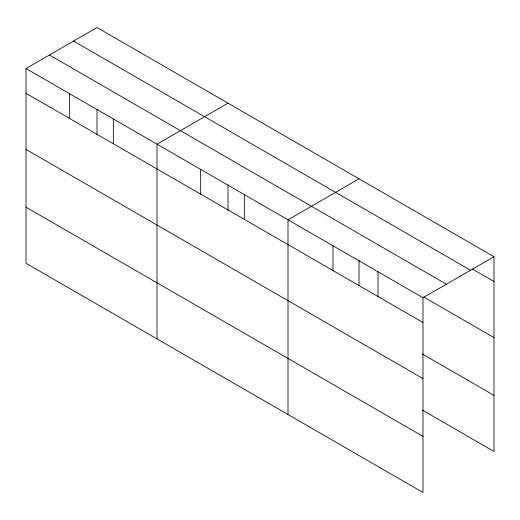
<?xml version="1.0" encoding="UTF-8"?>
<svg xmlns="http://www.w3.org/2000/svg" width="520" height="520" viewBox="0 0 520 520"><rect width="100%" height="100%" fill="white"/><g stroke="black" fill="none" stroke-linecap="round" stroke-linejoin="round"><path stroke-width="0.78" d="M422.981 378.593L422.981 297.739L26 68.543L26 263.263L422.981 492.459L422.981 378.593L26 149.403M422.299 410.059L494 451.457L494 256.737L97.019 27.54L26 68.543M228.02 103.174L157.001 144.177L157.001 338.897M359.028 178.808L288.008 219.811L288.008 414.531M422.981 297.739L494 256.737M472.206 268.931L494 281.508M73.58 41.074L470.561 270.27M49.439 55.016L446.42 284.206M423.703 297.005L494 337.591M26 93.32L422.981 322.511M422.299 353.977L494 395.375M26 207.181L422.981 436.378M377.988 271.765L377.988 296.536M359.028 260.468L359.028 285.344M333.001 245.791L333.001 270.562M244.342 194.603L244.342 219.375M228.02 184.834L228.02 210.516M200.675 169.39L200.675 194.161M113.334 118.97L113.334 143.741M97.019 109.2L97.019 134.881M69.667 93.756L69.667 118.528"/></g></svg>
